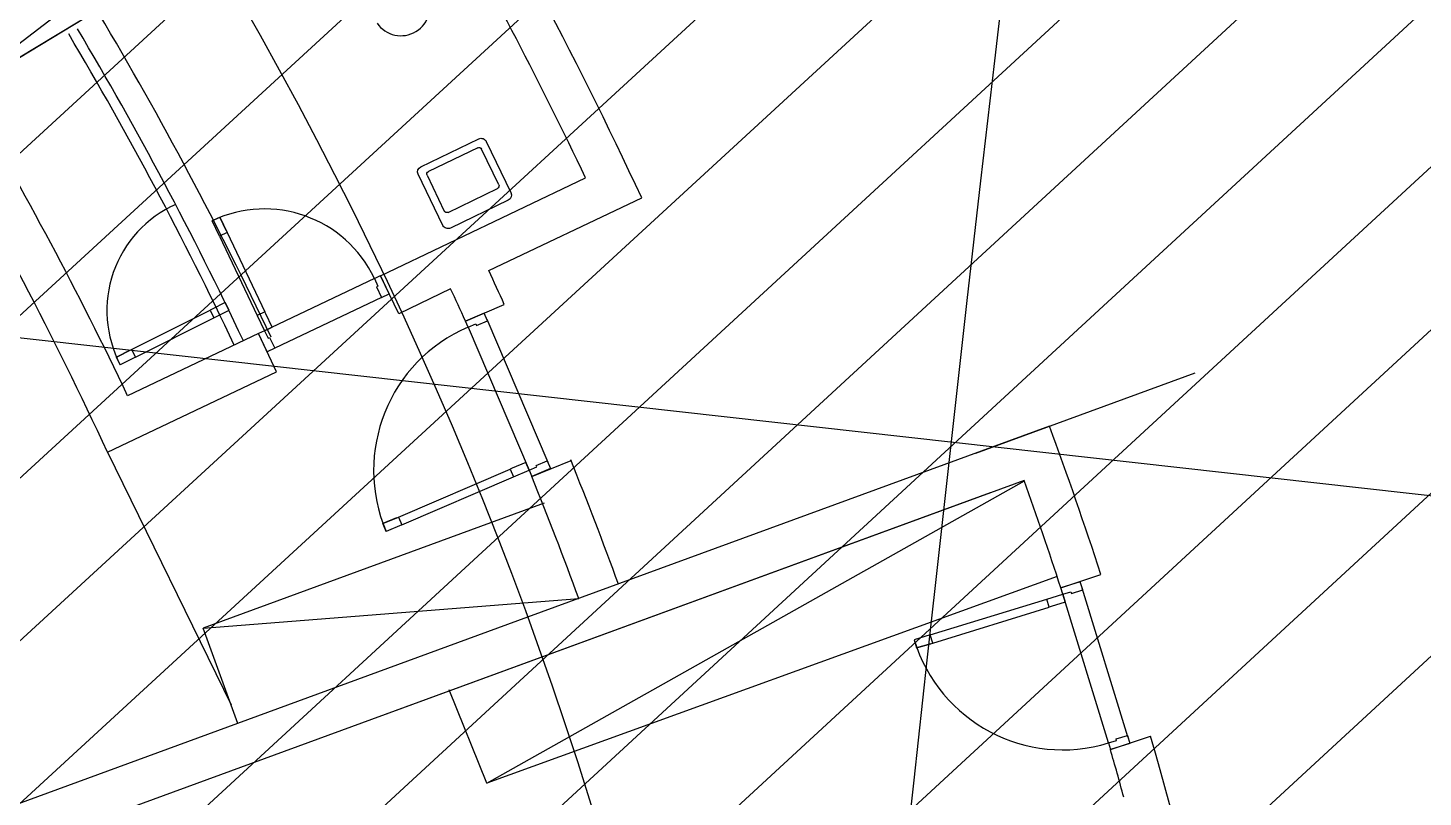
# Model space of a CAD drawing. Extents: x -678889171 to 586587, y -792238163 to 335485.
# Drawn here: x -678727288 to -678719034, y -791982318 to -791977769 of the extents above; entities that cross this region are included whole.
import ezdxf
from ezdxf.enums import TextEntityAlignment as Align

# ---------------------------------------------------------------- set-up
doc = ezdxf.new("R2010")
doc.units = 0
doc.header["$MEASUREMENT"] = 0
for name, color, linetype in [('A-FLOR-PATT', 252, 'Continuous'), ('A-SITE-PATT', 252, 'Continuous'), ('A-WALL', 252, 'Continuous')]:
    doc.layers.add(name, color=color, linetype=linetype)
doc.layers.add('BASEMENT3 LAYOUT$0$HATCH2', color=252, linetype='Continuous', lineweight=15)
doc.styles.add('Ground floor Towers$0$$Bas01-Rname$0$EN-SC', font='swissc.ttf')
doc.styles.add('Ground floor Towers$0$$Bas01-Rname$0$EN-SCL', font='swisscl.ttf')
doc.styles.add('Ground floor Towers$0$04-Ground Floor$0$V2-lower ground$0$LEVEL  FOR LICENSE LOWER GR$0$$LG- LEVEL$0$AR-SR', font='sarb.shx')

# ---------------------------------------------------------------- blocks, each defined once
blk = doc.blocks.new('A$C61C61320')
at = {"layer": 'BASEMENT3 LAYOUT$0$HATCH2'}
h = blk.add_hatch(dxfattribs=at)
h.set_pattern_fill('JIS_WOOD', color=256, scale=1000, style=0)
h.set_pattern_definition([(45, (-845211.5632561638, -471074.8112416068), (-499.9999991609842, 499.9999991609843), [])])
edge = h.paths.add_edge_path()
edge.add_line((-87728.88771757309, -14436.92520058164), (11085.99286301623, -14077.61977391216))
edge.add_line((11085.9928630162, -14077.61977391216), (11086.00013759563, -61296.12011963065))
edge.add_line((11086.00013759569, -61296.12011963065), (-23868.16462742418, -60220.57708285929))
edge.add_line((-23868.16462742421, -60220.57708285929), (-23388.15647815715, -47455.2645226442))
edge.add_arc((-38984.06513334403, -44366.02445463254), 15898.9235792472, 348.7958745272753, 525.9866040010601)
edge.add_line((-54409.82303213701, -40516.12001080933), (-55179.78612954497, -49076.3717473704))
edge.add_line((-55179.78612954495, -49076.3717473704), (-87616.00626249687, -47227.09333388295))
edge.add_line((-87616.00626249681, -47227.09333388295), (-87728.88771757303, -14436.92520058164))
blk = doc.blocks.new('GR')
at = {"layer": 'A-FLOR-PATT'}
for p, q in [((67751.11827435158, 208783.6989534716, -6.574195595121094e-08), (69411.40742159588, 210178.2290599213, -6.574195595121094e-08)), ((69545.33784497847, 209976.8443851949, -6.574195595121094e-08), (62883.13836442729, 205546.5210259001, -6.574195595121094e-08)), ((63074.62122185156, 205673.8559966749, -6.574195595121094e-08), (69443.5968032144, 209909.1871925152, -6.574195595121094e-08)), ((113045, 204285), (50390, 208735)), ((70440.64782535462, 207915.2602034999), (71628.77578585621, 208542.9846825526)), ((71079.19656175145, 207971.0901699442), (71965.36193333176, 208437.666374168)), ((69432.06088567959, 208199.5489071815), (69476.30322874898, 208222.8430068578)), ((69478.64908503222, 208111.0642210427), (69432.06088567959, 208199.5489071815)), ((69476.30322874898, 208222.8430068578), (69516.83496218575, 208145.8613299171)), ((69516.83496218575, 208145.8613299171), (69476.30322874898, 208222.8430068578)), ((69476.30322874898, 208222.8430068578), (69522.89142810159, 208134.358320719)), ((69522.89142810159, 208134.358320719), (69478.64908503222, 208111.0642210427)), ((69478.64908503223, 208111.0642210427), (69720.90772166583, 207650.9438531213)), ((69522.8914281016, 208134.358320719), (69765.15006473521, 207674.2379527976)), ((70404.58566121742, 207897.8942023214), (70439.97953567293, 207916.5294820624)), ((70495.88537489602, 207810.347858696), (70439.97953567293, 207916.5294820624)), ((70404.58566121742, 207897.8942023214), (69767.49592101845, 207562.4591669825)), ((70404.58566121742, 207897.8942023214), (70427.87976089373, 207853.651859252)), ((70427.87976089373, 207853.651859252), (70419.03129227986, 207848.9930393167)), ((70419.03129227986, 207848.9930393167), (70451.64303182664, 207787.0537590197)), ((70557.11832373618, 207694.0484881529), (70440.64782535462, 207915.2602034999)), ((70857.97290151083, 207854.6133824395), (70557.11832373618, 207694.0484881529)), ((70451.64303182665, 207787.0537590197), (69832.25022885544, 207460.9363635514)), ((70451.64303182664, 207787.0537590197), (70495.88537489602, 207810.347858696)), ((70952.84887525745, 207667.7515435979), (71178.59471449789, 207775.2956618534)), ((69765.15006473521, 207674.2379527976), (69720.90772166583, 207650.9438531213)), ((69771.20653065105, 207662.7349435995), (69765.15006473521, 207674.2379527976)), ((71061.18354851792, 207719.3616062749), (70952.84887525761, 207667.7515435976)), ((71019.49251523166, 207644.116289188), (71082.68774130013, 207674.222159083)), ((71082.68774130013, 207674.222159083), (71061.18354851792, 207719.3616062749)), ((71078.38690274375, 207683.2500485214), (71474.06404993637, 206852.6842201918)), ((69720.90772166583, 207650.9438531213), (69767.49592101845, 207562.4591669825)), ((69811.73826408782, 207585.7532666588), (69771.20653065105, 207662.7349435995)), ((70970.05222948338, 207631.6399858441), (70952.84887525761, 207667.7515435976)), ((70970.05222948338, 207631.6399858441), (71015.19167667521, 207653.1441786264)), ((70970.05222948338, 207631.6399858441), (71365.729376676, 206801.0741575145)), ((71015.19167667521, 207653.1441786264), (71019.49251523166, 207644.116289188)), ((69732.10103456053, 207543.8233551322), (68974.23520169168, 207145.3387019736)), ((69848.57153294206, 207322.6116397852), (69732.10103456053, 207543.8233551322)), ((69767.49592101845, 207562.4591669825), (69732.10204656296, 207543.8238872415)), ((69788.00788578605, 207437.642263875), (69732.10204656296, 207543.8238872415)), ((69767.49592101845, 207562.4591669825), (69811.73826408782, 207585.7532666588)), ((69767.49592101845, 207562.4591669825), (69790.79002069477, 207518.2168239131)), ((69790.79002069477, 207518.2168239131), (69799.63848930864, 207522.8756438484)), ((69799.63848930864, 207522.8756438484), (69832.25022885544, 207460.9363635514)), ((74001.27897895593, 207009.4324770891), (75278.54775510283, 207536.7072267713)), ((69832.25022885544, 207460.9363635514), (69788.00788578605, 207437.642263875)), ((68868.22135486137, 206806.9864340647), (69848.57153294206, 207322.6116397852)), ((74431.20363422639, 207186.9115004735), (71391.9991556278, 205932.2845882582)), ((74294.43898238895, 206859.9887339315), (70536.406614258, 205308.6194268529)), ((71189.86776958648, 204941.9046267932), (74295.52704321881, 206858.2489483915)), ((71344.22518389378, 206846.2136047063), (71265.68254578, 206808.7963092652)), ((71365.729376676, 206801.0741575145), (71344.22518389378, 206846.2136047063)), ((71383.02627951323, 206764.7662318875), (71612.59092392639, 206868.3123409786)), ((71406.56798531138, 206831.6062397351), (71469.76321137986, 206861.7121096301)), ((71469.76321137986, 206861.7121096301), (71491.26740416206, 206816.5726624383)), ((74096.67376443453, 206778.3484341448), (64553.11298490399, 202838.5468063315)), ((68868.22135486137, 206806.9864340647), (69660.7334372501, 205342.7631308865)), ((70603.93824994777, 206493.5448430781), (71253.94628951013, 206803.2052191419)), ((71265.68254578, 206808.7963092652), (71253.94628951013, 206803.2052191419)), ((71253.94628951013, 206803.2052191419), (71275.45048229233, 206758.0657719501)), ((71275.45048229233, 206758.0657719501), (71365.729376676, 206801.0741575145)), ((71365.729376676, 206801.0741575145), (71410.86882386783, 206822.5783502967)), ((71365.729376676, 206801.0741575145), (71382.93273090175, 206764.962599761)), ((71491.26740416206, 206816.5726624383), (71382.93273090175, 206764.962599761)), ((71410.86882386783, 206822.5783502967), (71406.56798531138, 206831.6062397351)), ((70625.44244272997, 206448.4053958863), (71275.45048229233, 206758.0657719501)), ((71462.528086298, 206609.5250738622), (69476.17011624918, 205790.5185836983)), ((70513.6593555641, 206450.5364575137), (70603.93824994777, 206493.5448430781)), ((70513.6593555641, 206450.5364575137), (70592.2019936779, 206487.9537529547)), ((70592.2019936779, 206487.9537529547), (70513.6593555641, 206450.5364575137)), ((70535.16354834632, 206405.3970103218), (70513.6593555641, 206450.5364575137)), ((70625.44244272997, 206448.4053958863), (70535.16354834632, 206405.3970103218)), ((70603.93824994777, 206493.5448430781), (70625.44244272997, 206448.4053958863)), ((74512.38911838546, 206299.5681381303), (71189.86776958648, 204941.9046267932)), ((74536.66675126487, 206234.7439622653), (74770.90254166092, 206322.1144066792)), ((74649.90866068382, 206274.4470169102), (74536.72309496727, 206234.5844064414)), ((74666.51808171252, 206227.2863645282), (74649.90866068382, 206274.4470169102)), ((74455.68932702634, 206163.6370424784), (74550.01063179022, 206196.8558845358)), ((74550.01063179022, 206196.8558845358), (74536.72309496727, 206234.5844064414)), ((74550.01063179022, 206196.8558845358), (74597.17128417216, 206213.4653055645)), ((74550.01063179022, 206196.8558845358), (74566.62005281891, 206149.6952321539)), ((74855.62397871813, 205329.0998807081), (74550.01063179022, 206196.8558845358)), ((74597.17128417216, 206213.4653055645), (74600.4931683779, 206204.0331750881)), ((74600.4931683779, 206204.0331750881), (74666.51808171252, 206227.2863645282)), ((74968.80954443476, 205368.962491177), (74663.19619750684, 206236.7184950047)), ((73776.57593272642, 205924.4613796653), (74455.68932702634, 206163.6370424784)), ((73793.1853537551, 205877.3007272833), (74472.29874805504, 206116.4763900965)), ((74472.29874805504, 206116.4763900965), (74455.68932702634, 206163.6370424784)), ((74484.56051767434, 206120.794839564), (74472.29874805504, 206116.4763900965)), ((74566.62005281891, 206149.6952321539), (74484.56051767434, 206120.794839564)), ((69476.17011624918, 205790.5185836983), (71689.35997049336, 206054.6016331381)), ((71391.99909808383, 205932.2847276525), (64459.37893132203, 203070.4041618489)), ((73776.57593272641, 205924.4613796653), (73682.25462796254, 205891.2425376079)), ((73682.25462796254, 205891.2425376079), (73698.86404899124, 205844.081885226)), ((73698.86404899124, 205844.081885226), (73793.1853537551, 205877.3007272833)), ((73698.86404899124, 205844.081885226), (73780.9235841358, 205872.9822778159)), ((73780.9235841358, 205872.9822778159), (73698.86404899124, 205844.081885226)), ((73793.1853537551, 205877.3007272833), (73776.57593272641, 205924.4613796653)), ((69704.88128117967, 205235.8193831976), (69476.17011624918, 205790.5185836983)), ((71189.86776958648, 204941.9046267932), (70946.20373908583, 205484.4400303033)), ((74868.59581367734, 205291.2536013407), (75103.02080942842, 205378.6946197516)), ((74899.46274689434, 205355.1414322132), (74965.48766022894, 205378.3946216534)), ((74965.48766022894, 205378.3946216534), (74982.09708125764, 205331.2339692714)), ((74855.62397871813, 205329.0998807081), (74902.78463110008, 205345.7093017368)), ((74855.62397871813, 205329.0998807081), (74868.91151554108, 205291.3713588026)), ((74982.09708125764, 205331.2339692714), (74868.91151554108, 205291.3713588026)), ((74902.78463110008, 205345.7093017368), (74899.46274689434, 205355.1414322132))]:
    blk.add_line(p, q, dxfattribs=at)
at = {"layer": 'A-FLOR-PATT', "extrusion": (1.95975954034961e-14, -3.67697838711291e-14, -1)}
for p, q in [((70652.60801410326, 208568.7572001805), (70987.93706224184, 208747.4812045287)), ((70984.30686803744, 208694.8892573692), (70698.29091521306, 208542.4481948368)), ((71117.37403480336, 208480.8652109984), (71006.98567917664, 208687.9802113195)), ((71033.29468452046, 208733.6631124296), (71190.99233541591, 208437.7845405423)), ((70796.48757289932, 208227.5210060149), (70638.78992200387, 208523.3995779022)), ((70691.3818691636, 208519.7693836977), (70801.77022479055, 208312.6543833765)), ((70824.44903592952, 208305.745337327), (71110.4649887539, 208458.1863998593)), ((71177.17424331652, 208392.426918264), (70841.84519517771, 208213.7029139158))]:
    blk.add_line(p, q, dxfattribs=at)
at = {"layer": 'A-FLOR-PATT', "extrusion": (-1.129477470035445e-08, 1.715978854689114e-08, 0.9999999999999998)}
for p, q in [((68986.54746602943, 207418.6314327844, -1.998008972830525e-06), (69441.48925843771, 207670.4805255366, -1.181221103157973e-06)), ((69452.86280324795, 207676.7767528555, -1.160801406415671e-06), (69441.48925843772, 207670.4805255366, -1.18122110315819e-06)), ((69441.48925843772, 207670.4805255366, -1.18122110315819e-06), (69465.70551735621, 207626.7361224205, -1.570592070045118e-07)), ((69528.9780646701, 207718.9130433736, -1.024146512836228e-06), (69452.86280324795, 207676.7767528555, -1.160801406415671e-06)), ((69465.70551735621, 207626.7361224205, -1.570592070045118e-07), (69553.19432358858, 207675.1686402574)), ((69553.19432358858, 207675.1686402574), (69528.9780646701, 207718.9130433736, -1.024146512836228e-06)), ((69010.76372494792, 207374.8870296682, -9.73847076677064e-07), (69465.7055173562, 207626.7361224205, -1.570592070045118e-07)), ((68899.05865979708, 207370.1989149475, -2.155083563151836e-06), (68986.54746602946, 207418.6314327844, -1.998008972829441e-06)), ((68899.05865979708, 207370.1989149475, -2.155083563151836e-06), (68975.17392121923, 207412.3352054656, -2.01842866957196e-06)), ((68975.17392121923, 207412.3352054656, -2.01842866957196e-06), (68899.05865979708, 207370.1989149475, -2.155083563151836e-06)), ((68923.27491871557, 207326.4545118313, -1.130921666997724e-06), (68899.05865979708, 207370.1989149475, -2.155083563151836e-06)), ((69010.76372494794, 207374.8870296682, -9.738470766761965e-07), (68923.27491871557, 207326.4545118313, -1.130921666997724e-06)), ((68986.54746602946, 207418.6314327844, -1.998008972829441e-06), (69010.76372494794, 207374.8870296682, -9.738470766761965e-07))]:
    blk.add_line(p, q, dxfattribs=at)
at = {"layer": 'A-FLOR-PATT'}
for centre, radius, start, end in [((687279.656740699, 163488.6097753342), 623072.5456272444, 169.8809308091749, 188.016783999427), ((687377.2148750997, 163494.3993246956), 622619.9563395467, 169.8833632136182, 188.0029312343603), ((687457.6315433225, 163499.1463224945), 615150.2507543761, 171.0710527946992, 188.0887984813754), ((49526.59955092936, 196905.9360870057), 23655.24608071568, 5.69885754428108, 152.2212887960275), ((49526.59955092927, 196905.9360870057), 23655.24608071568, 5.698857544488487, 152.2212887979112), ((48975.77603491308, 196598.7553736522), 25858.86450443874, 27.24703784724522, 33.51876498376242), ((49526.59955093265, 196905.9360870008), 24978.53266977175, 27.76731810016553, 31.97616838509925), ((70496.28711232211, 209509.6050225961), 171.4999999999998, 216.8360911619602, 30.41977640668408), ((49526.59955092936, 196905.9360870057), 22893.8218894663, 27.63678509109575, 33.06429414695882), ((50306.81492774878, 197388.141946125), 21761.58364029269, 27.60094564747761, 33.09011859674059), ((50306.81492774878, 197388.141946125), 21821.58364029269, 27.60094564747761, 33.09011859674059), ((49526.59955092458, 196905.936086999), 21978.53266977889, 27.76731810016553, 33.03462263078395), ((49526.59955092458, 196905.936086999), 21728.53266977889, 27.10808071967308, 33.03462263078395), ((69767.49592101845, 207562.4591669825), 719.9999999997044, 27.76731810016551, 117.7673181001655), ((49526.34173650478, 196906.3176272932), 24227.14887350068, 26.65569369939881, 27.17498980970536), ((49526.34173650478, 196906.3176272932), 23977.14887350068, 26.66802817913574, 27.16881361929658), ((71365.729376676, 206801.0741575145), 919.9999999997036, 115.4728819486035, 205.4728819486035), ((49525.41630848356, 196904.6111924204), 26944.83145132151, 20.45738189817426, 22.43317672331914), ((49490.2741900117, 196890.7795543675), 24266.41521259819, 22.42968641650669, 24.28914496782203), ((49525.41630848356, 196904.6111924204), 26694.83145132151, 20.45738189817426, 21.89660314256205), ((49526.34173650478, 196906.3176272932), 23977.14887350068, 22.43045487023235, 24.27773571927009), ((74550.01063179022, 206196.8558845358), 919.9999999997044, 199.4016576522129, 289.4016576522129), ((49525.41630848356, 196904.6111924204), 26944.83145132151, 4.250545330312077, 18.3304839091684), ((49525.4004307963, 196904.6328618976), 26694.81147418241, 17.68211053389843, 18.31051537043681)]:
    blk.add_arc(centre, radius, start, end, dxfattribs=at)
at = {"layer": 'A-FLOR-PATT', "extrusion": (1.95975954034961e-14, -3.67697838711291e-14, -1)}
for centre, radius, start, end in [((-71003.70682733133, 208717.8933473399, -6.271587079525151e-09), 33.528, 61.94323298641186, 151.9432329908266), ((-70992.19175058231, 208680.0953287748, -6.271587079525146e-09), 16.764, 61.94323298641186, 151.9432329908266), ((-70668.37777919276, 208539.1693429918, -6.271587079525146e-09), 33.528, 331.9432329908266, 61.94323298641186), ((-70706.17579775769, 208527.6542662424, -6.27158707952515e-09), 16.764, 331.9432329908266, 61.94323298641186), ((-71102.58010620903, 208472.9803284536, -6.271587079525149e-09), 16.764, 151.9432329908266, 241.9432329864119), ((-71161.40447822702, 208422.0147754527, -6.271587079525145e-09), 33.528, 151.9432329908266, 241.9432329864119), ((-70816.56415338465, 208320.5392659213, -6.271587079525145e-09), 16.764, 241.9432329864119, 331.9432329908266), ((-70826.07543008821, 208243.2907711045, -6.271587079525145e-09), 33.528, 241.9432329864119, 331.9432329908266)]:
    blk.add_arc(centre, radius, start, end, dxfattribs=at)
at = {"layer": 'A-FLOR-PATT', "extrusion": (-1.129477470035445e-08, 1.715978854689114e-08, 0.9999999999999998)}
blk.add_arc((69517.6417762152, 207671.1378826096, 0.002778038909462658), 687.0797532929839, 116.2511356792416, 210.1101691981336, dxfattribs=at)
at = {"layer": 'A-FLOR-PATT', "style": 'Ground floor Towers$0$04-Ground Floor$0$V2-lower ground$0$LEVEL  FOR LICENSE LOWER GR$0$$LG- LEVEL$0$AR-SR', "flags": 12}
for tag, p in [('L', (30296.07288644527, 72859.53473235783)), ('P', (30237.50458115668, 72203.99769414036))]:
    blk.add_attdef(tag, text='', height=500, dxfattribs=at).set_placement(p, align=Align.RIGHT)
at = {"layer": 'A-FLOR-PATT'}
for tag, p, height, style in [('N', (85492.25876324323, 56633.4995742733), 250, 'Ground floor Towers$0$$Bas01-Rname$0$EN-SC'), ('N', (89389.48149106537, 56633.4995742733), 250, 'Ground floor Towers$0$$Bas01-Rname$0$EN-SC'), ('N', (94597.61363499537, 56633.4995742733), 250, 'Ground floor Towers$0$$Bas01-Rname$0$EN-SC'), ('AN', (85922.66280553787, 56313.08159666645), 200, 'Ground floor Towers$0$$Bas01-Rname$0$EN-SCL'), ('AN', (89819.88553336001, 56313.08159666645), 200, 'Ground floor Towers$0$$Bas01-Rname$0$EN-SCL'), ('AN', (95028.01767729002, 56313.08159666645), 200, 'Ground floor Towers$0$$Bas01-Rname$0$EN-SCL'), ('SN', (85299.47460008037, 56025.08594095582), 200, 'Ground floor Towers$0$$Bas01-Rname$0$EN-SCL'), ('SN', (89196.69732790251, 56025.08594095582), 200, 'Ground floor Towers$0$$Bas01-Rname$0$EN-SCL'), ('SN', (94404.82947183252, 56025.08594095582), 200, 'Ground floor Towers$0$$Bas01-Rname$0$EN-SCL'), ('F', (85927.04975899268, 56008.67972904726), 200, 'Ground floor Towers$0$$Bas01-Rname$0$EN-SCL'), ('F', (89824.27248681482, 56008.67972904726), 200, 'Ground floor Towers$0$$Bas01-Rname$0$EN-SCL'), ('F', (95032.40463074483, 56008.67972904726), 200, 'Ground floor Towers$0$$Bas01-Rname$0$EN-SCL')]:
    blk.add_attdef(tag, p, '', height=height, dxfattribs=dict(at, style=style))
at = {"layer": 'A-FLOR-PATT', "style": 'Ground floor Towers$0$$Bas01-Rname$0$EN-SCL', "width": 0.8}
for p in [(85305.16036184286, 56295.1433535593), (89202.383089665, 56295.1433535593), (94410.51523359501, 56295.1433535593)]:
    blk.add_attdef('FN', p, '', height=250, dxfattribs=at)

msp = doc.modelspace()

# ---------------------------------------------------------------- block references
at = {"layer": 'A-SITE-PATT', "rotation": 357.6731745000001}
msp.add_blockref('A$C61C61320', (-678706236.4347705, -791940527.995869, -212772), dxfattribs=at)

# ---------------------------------------------------------------- next in the draw order: block references
at = {"layer": 'A-WALL', "rotation": 357.6731745000001}
msp.add_blockref('GR', (-678804025.0995113, -792184118.4910543, -212772), dxfattribs=at)

doc.saveas('drawing.dxf')
